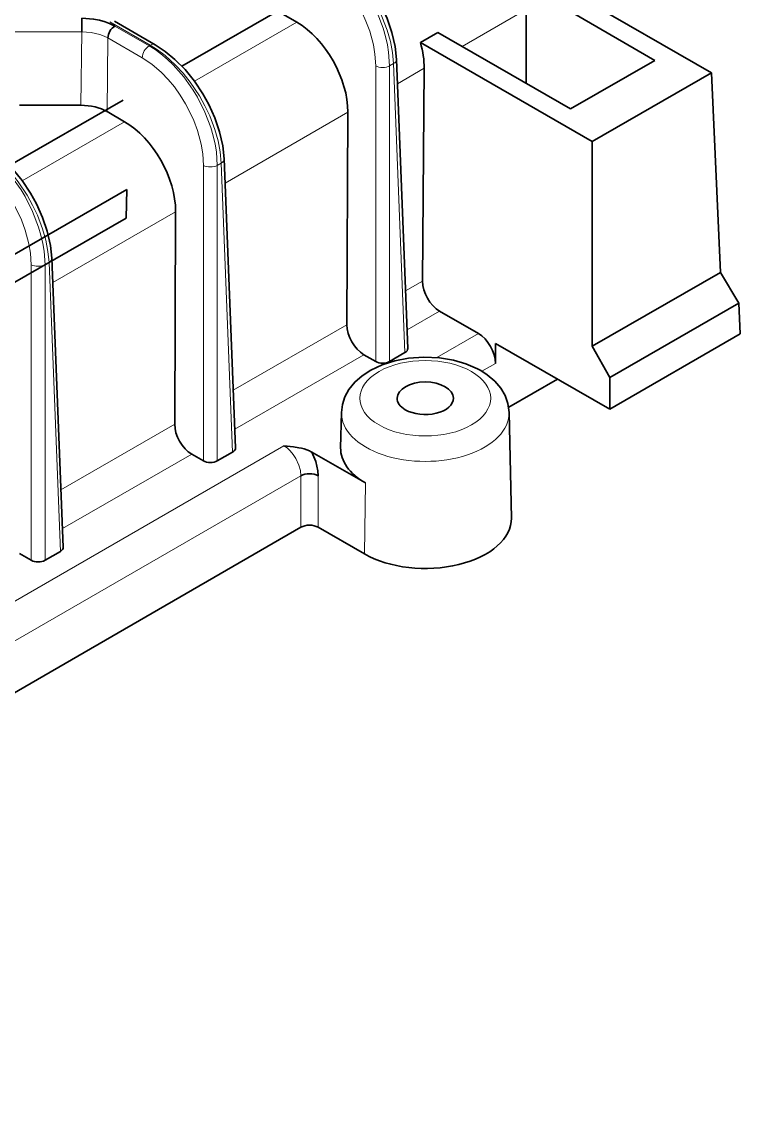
# Model space of a CAD drawing. Header units: millimetres. Extents: x -2350 to -557, y -483 to 312.
# Drawn here: x -1649.3 to -1590.9, y 161.2 to 249.7 of the extents above; entities that cross this region are included whole.
import ezdxf

# ---------------------------------------------------------------- set-up
doc = ezdxf.new("R2010")
doc.units = ezdxf.units.MM
doc.header["$LTSCALE"] = 0.5
doc.layers.get('0').update_dxf_attribs({"lineweight": 0})

msp = doc.modelspace()

# ---------------------------------------------------------------- linework, layer by layer
at = {"color": 7, "lineweight": 35, "ltscale": 0.266211}
msp.add_line((-1636.246, 246.101), (-1627.024, 251.426), dxfattribs=at)
at = {"color": 7, "lineweight": 35, "ltscale": 0.324713}
msp.add_line((-1604.461, 252.051), (-1593.213, 245.557), dxfattribs=at)
at = {"color": 7, "lineweight": 35, "ltscale": 0.042018}
msp.add_line((-1626.904, 249.672), (-1628.359, 250.512), dxfattribs=at)
at = {"color": 7, "lineweight": 13, "ltscale": 0.150138}
msp.add_line((-1613.478, 247.712), (-1608.277, 250.714), dxfattribs=at)
at = {"color": 7, "lineweight": 35, "ltscale": 0.150142}
msp.add_line((-1608.277, 244.709), (-1608.277, 250.714), dxfattribs=at)
at = {"color": 7, "lineweight": 35, "ltscale": 0.238573}
msp.add_line((-1606.074, 251.349), (-1597.809, 246.578), dxfattribs=at)
at = {"color": 7, "lineweight": 35, "ltscale": 0.027504}
msp.add_line((-1644.387, 250.008), (-1644.387, 248.907), dxfattribs=at)
at = {"color": 7, "lineweight": 13, "ltscale": 0.095194}
msp.add_line((-1638.815, 247.81), (-1642.113, 249.714), dxfattribs=at)
at = {"color": 7, "lineweight": 35, "ltscale": 0.095194}
msp.add_line((-1641.713, 249.754), (-1638.415, 247.85), dxfattribs=at)
at = {"color": 7, "lineweight": 13, "ltscale": 0.239949}
msp.add_line((-1635.216, 244.873), (-1626.904, 249.672), dxfattribs=at)
at = {"color": 7, "lineweight": 13}
for p, q in [((-1644.387, 248.907), (-1803.382, 248.907)), ((-1620.499, 222.092), (-1620.499, 246.124)), ((-1619.368, 246.124), (-1619.368, 222.092)), ((-1618.122, 222.811), (-1619.046, 246.31)), ((-1632.123, 214.728), (-1633.047, 238.226)), ((-1634.5, 214.009), (-1634.5, 238.04)), ((-1633.369, 238.04), (-1633.369, 214.009)), ((-1646.124, 206.645), (-1647.047, 230.143)), ((-1648.5, 205.926), (-1648.5, 229.957)), ((-1647.369, 229.957), (-1647.369, 205.926)), ((-1714.533, 165.252), (-1627.959, 215.235)), ((-1710.859, 164.136), (-1626.582, 212.793))]:
    msp.add_line(p, q, dxfattribs=at)
at = {"color": 7, "lineweight": 13, "ltscale": 0.149668}
for p, q in [((-1644.455, 242.921), (-1644.387, 248.907)), ((-1642.266, 248.4), (-1642.334, 242.414))]:
    msp.add_line(p, q, dxfattribs=at)
at = {"color": 7, "lineweight": 13, "ltscale": 0.080533}
for p, q in [((-1641.701, 249.365), (-1638.911, 247.755)), ((-1639.477, 246.79), (-1642.266, 248.4))]:
    msp.add_line(p, q, dxfattribs=at)
at = {"color": 7, "lineweight": 35, "ltscale": 0.040827}
msp.add_line((-1616.869, 248.036), (-1615.455, 248.853), dxfattribs=at)
at = {"color": 7, "lineweight": 35, "ltscale": 0.31157}
msp.add_line((-1615.455, 248.853), (-1604.662, 242.621), dxfattribs=at)
at = {"color": 7, "lineweight": 35, "ltscale": 0.403429}
msp.add_line((-1602.894, 239.968), (-1616.869, 248.036), dxfattribs=at)
at = {"color": 7, "lineweight": 13, "ltscale": 0.002773}
msp.add_line((-1638.911, 247.755), (-1638.815, 247.81), dxfattribs=at)
at = {"color": 7, "lineweight": 13, "ltscale": 0.009293}
msp.add_line((-1619.046, 246.31), (-1619.368, 246.124), dxfattribs=at)
at = {"color": 7, "lineweight": 35}
for p, q in [((-1617.888, 223.148), (-1618.812, 246.653)), ((-1631.889, 215.065), (-1632.813, 238.569)), ((-1640.72, 236.083), (-1675.121, 216.222)), ((-1640.789, 233.757), (-1674.822, 214.109)), ((-1645.89, 206.982), (-1646.814, 230.486)), ((-1626.582, 208.611), (-1708.685, 161.208))]:
    msp.add_line(p, q, dxfattribs=at)
at = {"color": 7, "lineweight": 35, "ltscale": 0.197811}
msp.add_line((-1597.809, 246.578), (-1604.662, 242.621), dxfattribs=at)
at = {"color": 7, "lineweight": 13, "ltscale": 0.062834}
msp.add_line((-1618.734, 244.677), (-1616.558, 245.934), dxfattribs=at)
at = {"color": 7, "lineweight": 35, "ltscale": 0.432595}
msp.add_line((-1616.686, 228.63), (-1616.558, 245.934), dxfattribs=at)
at = {"color": 7, "lineweight": 35, "ltscale": 0.279461}
msp.add_line((-1593.213, 245.557), (-1602.894, 239.968), dxfattribs=at)
at = {"color": 7, "lineweight": 35, "ltscale": 0.405921}
msp.add_line((-1592.477, 229.337), (-1593.213, 245.557), dxfattribs=at)
at = {"color": 7, "lineweight": 35, "ltscale": 0.266209}
msp.add_line((-1650.246, 238.018), (-1641.025, 243.342), dxfattribs=at)
at = {"color": 7, "lineweight": 35, "ltscale": 0.124985}
msp.add_line((-1649.454, 242.921), (-1644.455, 242.921), dxfattribs=at)
at = {"color": 7, "lineweight": 35, "ltscale": 0.041266}
msp.add_line((-1640.905, 241.589), (-1642.334, 242.414), dxfattribs=at)
at = {"color": 7, "lineweight": 13, "ltscale": 0.288058}
msp.add_line((-1632.735, 236.594), (-1622.757, 242.355), dxfattribs=at)
at = {"color": 7, "lineweight": 35, "ltscale": 0.431848}
for p, q in [((-1622.833, 225.081), (-1622.757, 242.355)), ((-1636.834, 216.998), (-1636.757, 234.271))]:
    msp.add_line(p, q, dxfattribs=at)
at = {"color": 7, "lineweight": 13, "ltscale": 0.239947}
msp.add_line((-1649.217, 236.79), (-1640.905, 241.589), dxfattribs=at)
at = {"color": 7, "lineweight": 35, "ltscale": 0.416122}
msp.add_line((-1602.894, 223.323), (-1602.894, 239.968), dxfattribs=at)
at = {"color": 7, "lineweight": 13, "ltscale": 0.009296}
msp.add_line((-1633.047, 238.226), (-1633.369, 238.04), dxfattribs=at)
at = {"color": 7, "lineweight": 35, "ltscale": 0.058178}
msp.add_line((-1640.789, 233.757), (-1640.72, 236.083), dxfattribs=at)
at = {"color": 7, "lineweight": 13, "ltscale": 0.288056}
msp.add_line((-1636.757, 234.271), (-1646.736, 228.51), dxfattribs=at)
at = {"color": 7, "lineweight": 13, "ltscale": 0.009295}
msp.add_line((-1647.047, 230.143), (-1647.369, 229.957), dxfattribs=at)
at = {"color": 7, "lineweight": 35, "ltscale": 0.300699}
msp.add_line((-1592.477, 229.337), (-1602.894, 223.323), dxfattribs=at)
at = {"color": 7, "lineweight": 35, "ltscale": 0.07262}
for p, q in [((-1590.987, 226.843), (-1592.477, 229.337)), ((-1601.48, 220.786), (-1602.894, 223.323))]:
    msp.add_line(p, q, dxfattribs=at)
at = {"color": 7, "lineweight": 13, "ltscale": 0.040021}
msp.add_line((-1616.686, 228.63), (-1618.072, 227.83), dxfattribs=at)
at = {"color": 7, "lineweight": 35, "ltscale": 0.302894}
msp.add_line((-1590.987, 226.843), (-1601.48, 220.786), dxfattribs=at)
at = {"color": 7, "lineweight": 35, "ltscale": 0.062949}
msp.add_line((-1590.987, 226.843), (-1590.873, 224.328), dxfattribs=at)
at = {"color": 7, "lineweight": 13, "ltscale": 0.076196}
msp.add_line((-1615.308, 226.188), (-1617.948, 224.664), dxfattribs=at)
at = {"color": 7, "lineweight": 35, "ltscale": 0.091229}
msp.add_line((-1612.148, 224.364), (-1615.308, 226.188), dxfattribs=at)
at = {"color": 7, "lineweight": 13, "ltscale": 0.266725}
for p, q in [((-1622.833, 225.081), (-1632.073, 219.747)), ((-1636.834, 216.998), (-1646.074, 211.663))]:
    msp.add_line(p, q, dxfattribs=at)
at = {"color": 7, "lineweight": 13, "ltscale": 0.097871}
msp.add_line((-1615.538, 222.406), (-1612.148, 224.364), dxfattribs=at)
at = {"color": 7, "lineweight": 35, "ltscale": 0.306188}
msp.add_line((-1601.48, 218.204), (-1590.873, 224.328), dxfattribs=at)
at = {"color": 7, "lineweight": 35, "ltscale": 0.040986}
msp.add_line((-1610.758, 223.561), (-1610.77, 221.922), dxfattribs=at)
at = {"color": 7, "lineweight": 35, "ltscale": 0.267856}
msp.add_line((-1610.758, 223.561), (-1601.48, 218.204), dxfattribs=at)
at = {"color": 7, "lineweight": 13, "ltscale": 0.303041}
msp.add_line((-1621.451, 222.642), (-1631.949, 216.581), dxfattribs=at)
at = {"color": 7, "lineweight": 35, "ltscale": 0.02748}
msp.add_line((-1620.499, 222.092), (-1621.451, 222.642), dxfattribs=at)
at = {"color": 7, "lineweight": 35, "ltscale": 0.035957}
for p, q in [((-1619.368, 222.092), (-1618.122, 222.811)), ((-1633.369, 214.009), (-1632.123, 214.728))]:
    msp.add_line(p, q, dxfattribs=at)
at = {"color": 7, "lineweight": 13, "ltscale": 0.031578}
msp.add_line((-1611.864, 221.29), (-1610.77, 221.922), dxfattribs=at)
at = {"color": 7, "lineweight": 35, "ltscale": 0.114536}
msp.add_line((-1605.722, 220.654), (-1609.69, 218.363), dxfattribs=at)
at = {"color": 7, "lineweight": 35, "ltscale": 0.064531}
msp.add_line((-1601.48, 218.204), (-1601.48, 220.786), dxfattribs=at)
at = {"color": 7, "lineweight": 35, "ltscale": 0.071983}
msp.add_line((-1623.286, 217.948), (-1623.348, 215.069), dxfattribs=at)
at = {"color": 7, "lineweight": 35, "ltscale": 0.214882}
msp.add_line((-1609.655, 217.948), (-1609.471, 209.355), dxfattribs=at)
at = {"color": 7, "lineweight": 13, "ltscale": 0.30304}
msp.add_line((-1635.452, 214.559), (-1645.949, 208.498), dxfattribs=at)
at = {"color": 7, "lineweight": 35, "ltscale": 0.027481}
msp.add_line((-1634.5, 214.009), (-1635.452, 214.559), dxfattribs=at)
at = {"color": 7, "lineweight": 35, "ltscale": 0.125887}
msp.add_line((-1625.694, 214.73), (-1621.334, 212.212), dxfattribs=at)
at = {"color": 7, "lineweight": 13, "ltscale": 0.104568}
for p, q in [((-1626.582, 208.611), (-1626.582, 212.793)), ((-1625.168, 212.793), (-1625.168, 208.611))]:
    msp.add_line(p, q, dxfattribs=at)
at = {"color": 7, "lineweight": 13, "ltscale": 0.144151}
msp.add_line((-1621.42, 206.447), (-1621.334, 212.212), dxfattribs=at)
at = {"color": 7, "lineweight": 35, "ltscale": 0.108187}
msp.add_line((-1625.168, 208.611), (-1621.42, 206.447), dxfattribs=at)
at = {"color": 7, "lineweight": 35, "ltscale": 0.027482}
msp.add_line((-1648.5, 205.926), (-1649.452, 206.475), dxfattribs=at)
at = {"color": 7, "lineweight": 35, "ltscale": 0.035956}
msp.add_line((-1647.369, 205.926), (-1646.124, 206.645), dxfattribs=at)
at = {"color": 7, "lineweight": 13}
for points in [[(-1620.989, 251.675), (-1620.375, 250.456), (-1619.894, 249.192), (-1619.697, 248.516), (-1619.544, 247.838), (-1619.445, 247.231), (-1619.368, 246.124)], [(-1619.046, 246.31), (-1619.129, 247.208), (-1619.304, 248.12), (-1619.563, 249.033), (-1619.986, 250.146), (-1620.379, 250.973), (-1620.824, 251.77)], [(-1620.499, 246.124), (-1620.558, 247.068), (-1620.685, 247.834), (-1620.982, 248.945), (-1621.286, 249.766), (-1621.652, 250.568), (-1621.95, 251.124)], [(-1642.266, 248.4), (-1642.574, 248.555), (-1642.906, 248.682), (-1643.624, 248.851), (-1644.387, 248.907)], [(-1638.911, 247.755), (-1638.422, 247.446), (-1637.946, 247.097), (-1637.44, 246.67), (-1636.955, 246.205), (-1636.091, 245.223), (-1635.322, 244.142), (-1634.99, 243.591)], [(-1634.825, 243.687), (-1635.564, 244.793), (-1636.156, 245.536), (-1636.783, 246.216), (-1637.618, 246.976), (-1638.219, 247.431), (-1638.815, 247.81)], [(-1635.951, 243.041), (-1636.391, 243.756), (-1636.862, 244.415), (-1637.359, 245.016), (-1637.901, 245.583), (-1638.682, 246.257), (-1639.477, 246.79)], [(-1634.99, 243.591), (-1634.376, 242.373), (-1633.894, 241.109), (-1633.698, 240.433), (-1633.544, 239.755), (-1633.445, 239.148), (-1633.369, 238.04)], [(-1633.047, 238.226), (-1633.129, 239.125), (-1633.304, 240.037), (-1633.563, 240.95), (-1633.987, 242.062), (-1634.379, 242.889), (-1634.825, 243.687)], [(-1634.5, 238.04), (-1634.559, 238.984), (-1634.685, 239.751), (-1634.983, 240.861), (-1635.286, 241.683), (-1635.653, 242.484), (-1635.951, 243.041)], [(-1652.912, 239.671), (-1652.423, 239.363), (-1651.947, 239.014), (-1651.441, 238.587), (-1650.955, 238.121), (-1650.091, 237.14), (-1649.322, 236.058), (-1648.99, 235.508)], [(-1648.825, 235.603), (-1649.565, 236.709), (-1650.157, 237.453), (-1650.783, 238.132), (-1651.619, 238.893), (-1652.22, 239.348), (-1652.816, 239.727)], [(-1648.99, 235.508), (-1648.376, 234.29), (-1647.895, 233.026), (-1647.699, 232.349), (-1647.545, 231.671), (-1647.446, 231.065), (-1647.369, 229.957)], [(-1647.047, 230.143), (-1647.13, 231.042), (-1647.305, 231.954), (-1647.564, 232.867), (-1647.988, 233.979), (-1648.38, 234.806), (-1648.825, 235.603)], [(-1648.5, 229.957), (-1648.559, 230.901), (-1648.686, 231.667), (-1648.983, 232.778), (-1649.287, 233.6), (-1649.653, 234.401), (-1649.951, 234.958)], [(-1626.984, 214.196), (-1627.2, 214.529), (-1627.448, 214.824), (-1627.702, 215.058), (-1627.959, 215.235)], [(-1626.582, 212.793), (-1626.621, 213.222), (-1626.738, 213.655), (-1626.984, 214.196)]]:
    msp.add_lwpolyline(points, dxfattribs=at)
at = {"color": 7, "lineweight": 35}
for points in [[(-1618.812, 246.653), (-1618.922, 247.7), (-1619.182, 248.851), (-1619.563, 249.974), (-1620.061, 251.083), (-1620.538, 251.944)], [(-1644.387, 250.008), (-1643.424, 249.936), (-1642.941, 249.842), (-1642.478, 249.711), (-1642.072, 249.553), (-1641.701, 249.365)], [(-1634.539, 243.861), (-1635.223, 244.882), (-1635.987, 245.821), (-1636.814, 246.659), (-1637.597, 247.308), (-1638.415, 247.85)], [(-1632.813, 238.569), (-1632.922, 239.616), (-1633.183, 240.768), (-1633.564, 241.891), (-1634.062, 243), (-1634.539, 243.861)], [(-1648.54, 235.778), (-1649.224, 236.799), (-1649.987, 237.738), (-1650.815, 238.576), (-1651.598, 239.225), (-1652.416, 239.766)], [(-1646.814, 230.486), (-1646.923, 231.533), (-1647.184, 232.684), (-1647.565, 233.807), (-1648.063, 234.916), (-1648.54, 235.778)], [(-1623.286, 217.948), (-1623.208, 218.594), (-1623.011, 219.203), (-1622.684, 219.807), (-1622.194, 220.413), (-1621.605, 220.934), (-1620.896, 221.395), (-1619.985, 221.821), (-1618.953, 222.148), (-1617.834, 222.359), (-1616.576, 222.447), (-1615.314, 222.384), (-1614.187, 222.196), (-1613.177, 221.904), (-1612.215, 221.487), (-1611.961, 221.347)], [(-1609.655, 217.948), (-1609.749, 218.662), (-1609.98, 219.316), (-1610.328, 219.911), (-1610.827, 220.495), (-1611.44, 221.011), (-1611.961, 221.347)], [(-1627.959, 215.235), (-1627.187, 215.148), (-1626.744, 215.081)], [(-1625.694, 214.73), (-1625.369, 213.965), (-1625.194, 213.197), (-1625.168, 212.793)]]:
    msp.add_lwpolyline(points, dxfattribs=at)
for centre, radius, start, end in [((-1627.416, 211.205), 3.933, 67.13752, 80.17157), ((-1626.79, 212.796), 2.222, 60.4788, 66.07867)]:
    msp.add_arc(centre, radius, start, end, dxfattribs=at)
for centre, major_axis, ratio, start_param, end_param in [((-1627, 244.717), (-2.895, 5.256), 0.590297, 3.956315, 5.509658), ((-1641.701, 248.712), (0.4, 0.693), 0.57735, 0.785398, 2.333505), ((-1620.797, 248.295), (2.874, -5.263), 0.59211, 0.817071, 1.211357), ((-1644.456, 241.189), (3, 0.001), 0.577473, 0.785291, 1.570476), ((-1641.001, 236.634), (-2.895, 5.256), 0.590297, 3.956315, 5.509658), ((-1615.271, 227.843), (0.96, -1.755), 0.59226, 3.958238, 5.511581), ((-1621.419, 224.293), (0.965, -1.752), 0.590297, 3.956315, 5.509658), ((-1612.185, 222.709), (-0.96, 1.755), 0.59226, 3.958317, 5.511581), ((-1618.69, 223.138), (0.802, 0), 0.576798, 5.499011, 6.306205), ((-1619.933, 222.419), (-0.8, 0), 0.577648, 0.785656, 2.355937), ((-1616.47, 219.102), (2.291, 0), 0.57735, 0.012399, 3.129273), ((-1616.47, 219.102), (2.291, 0), 0.57735, 3.129273, 3.926991), ((-1616.47, 219.102), (2.291, 0), 0.57735, 3.926991, 6.295585), ((-1635.42, 216.21), (0.965, -1.752), 0.590297, 3.956315, 5.509658), ((-1616.47, 215.02), (6.878, 0), 0.57735, 3.129273, 3.926991), ((-1632.69, 215.055), (0.802, 0), 0.576798, 5.499011, 6.306205), ((-1633.934, 214.336), (-0.8, 0), 0.577648, 0.785656, 2.355937), ((-1625.875, 212.399), (-1, 0), 0.557025, 3.927143, 5.497635), ((-1616.47, 209.305), (7, 0), 0.57735, 3.926991, 6.295585), ((-1625.875, 208.202), (1, 0), 0.577526, 0.78555, 2.356042), ((-1646.691, 206.972), (0.802, 0), 0.576798, 5.499011, 6.306205), ((-1647.935, 206.253), (-0.8, 0), 0.577648, 0.785656, 2.355937)]:
    msp.add_ellipse(centre, major_axis=major_axis, ratio=ratio, start_param=start_param, end_param=end_param, dxfattribs=at)
at = {"color": 7, "lineweight": 13}
for centre, major_axis, ratio, start_param, end_param in [((-1638.815, 247.157), (0.4, 0.693), 0.57735, 0.000085, 0.785398), ((-1638.911, 247.101), (0.4, 0.693), 0.57735, 0.785398, 2.333505), ((-1619.933, 246.435), (0.8, 0), 0.550863, 3.927248, 5.49753), ((-1619.611, 246.621), (0.799, 0.031), 0.577053, 5.475367, 6.283157), ((-1633.612, 238.538), (0.799, 0.031), 0.577053, 5.475367, 6.283157), ((-1633.934, 238.352), (0.8, 0), 0.550863, 3.927248, 5.49753), ((-1647.613, 230.455), (0.799, 0.031), 0.577053, 5.475367, 6.283157), ((-1647.935, 230.269), (-0.8, 0), 0.550863, 0.785656, 2.355937), ((-1616.47, 219.102), (5.316, 0), 0.57735, 3.926991, 10.210176), ((-1616.47, 217.899), (6.816, 0), 0.57735, 3.129273, 6.295585)]:
    msp.add_ellipse(centre, major_axis=major_axis, ratio=ratio, start_param=start_param, end_param=end_param, dxfattribs=at)

doc.saveas('drawing.dxf')
